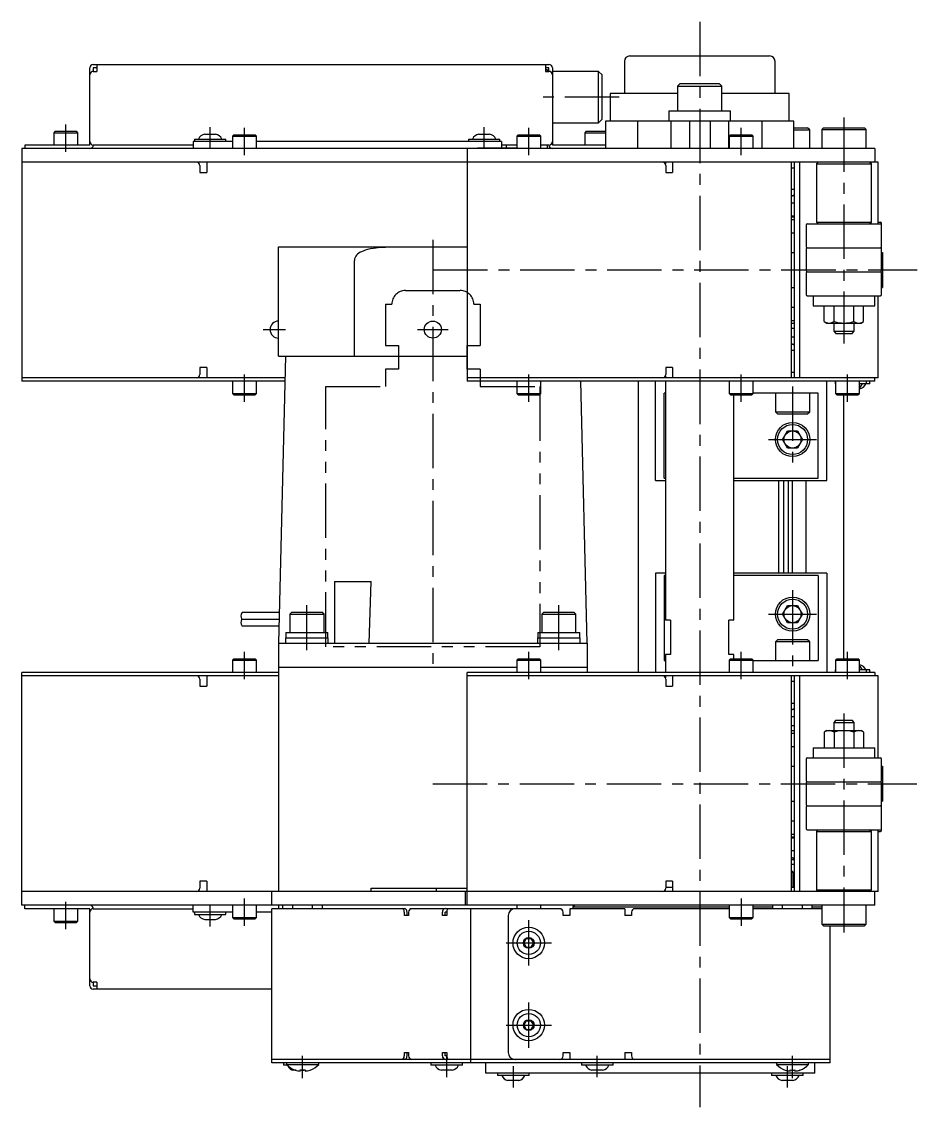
# Model space of a CAD drawing. Extents: x 0 to 4468, y -8 to 816.
# Drawn here: x 0 to 261.4, y 498.5 to 815.5 of the extents above; entities that cross this region are included whole.
import ezdxf

# ---------------------------------------------------------------- set-up
doc = ezdxf.new("R2010")
doc.units = 0
doc.header["$LTSCALE"] = 0.5
doc.linetypes.add('CENTER', pattern=[50.8, 31.75, -6.35, 6.35, -6.35])
doc.linetypes.add('PHANTOM', pattern=[63.5, 31.75, -6.35, 6.35, -6.35, 6.35, -6.35])
for name, color, linetype in [('MSM_CENTER', 1, 'CENTER'), ('MSM_CONTINUOUS', 7, 'CONTINUOUS'), ('MSM_IMAGINARY', 6, 'PHANTOM')]:
    doc.layers.add(name, color=color, linetype=linetype)

msp = doc.modelspace()

# ---------------------------------------------------------------- linework, layer by layer
at = {"layer": 'MSM_CENTER'}
for p, q in [((197.9, 815.51), (197.9, 498.51)), ((174.4, 793.51), (149.9, 793.51)), ((240, 787.51), (240, 721.51)), ((12.9, 777.51), (12.9, 785.51)), ((55, 778.51), (55, 784.71)), ((65, 776.51), (65, 784.51)), ((135, 778.51), (135, 784.71)), ((148, 776.51), (148, 784.51)), ((210, 776.51), (210, 784.51)), ((120, 751.81), (120, 625.01)), ((120.11, 743.01), (261.41, 743.01)), ((70.5, 725.61), (77, 725.61)), ((115.5, 725.61), (124.5, 725.61)), ((65, 704.51), (65, 712.51)), ((148, 704.51), (148, 712.51)), ((210, 704.51), (210, 712.51)), ((241, 704.51), (241, 712.51)), ((225, 709.01), (225, 686.51)), ((218, 693.51), (232, 693.51)), ((225, 649.51), (225, 627.01)), ((83.24, 632.01), (83.24, 645.11)), ((156.77, 632.01), (156.77, 645.11)), ((218, 642.51), (232, 642.51)), ((65, 623.51), (65, 631.51)), ((148, 623.51), (148, 631.51)), ((210, 623.51), (210, 631.51)), ((241, 623.51), (241, 631.51)), ((240, 613.51), (240, 549.51)), ((120, 593.01), (261.3, 593.01)), ((12.9, 550.51), (12.9, 558.51)), ((65, 551.51), (65, 559.51)), ((210, 559.51), (210, 551.51)), ((55, 551.31), (55, 557.51)), ((148, 539.91), (148, 553.11)), ((141.4, 546.51), (154.6, 546.51)), ((148, 515.91), (148, 529.11)), ((141.4, 522.51), (154.6, 522.51)), ((82, 507.03), (82, 513.51)), ((124.06, 507.31), (124.06, 513.51)), ((143.5, 504.31), (143.5, 510.51)), ((168, 507.31), (168, 513.51)), ((223.5, 504.31), (223.5, 510.51)), ((225, 507.03), (225, 513.51))]:
    msp.add_line(p, q, dxfattribs=at)
at = {"layer": 'MSM_CONTINUOUS'}
for p, q in [((177.5, 805.51), (218.3, 805.51)), ((19.9, 779.51), (19.9, 802.01)), ((20.9, 803.01), (153.9, 803.01)), ((21.9, 802.01), (20.9, 802.01)), ((20.9, 802.01), (20.9, 801.01)), ((21.9, 803.01), (21.9, 801.01)), ((152.9, 803.01), (152.9, 801.01)), ((153.9, 802.01), (152.9, 802.01)), ((153.9, 801.01), (153.9, 802.01)), ((154.9, 802.01), (154.9, 779.51)), ((175.9, 803.91), (175.9, 794.51)), ((219.9, 794.51), (219.9, 803.91)), ((20.9, 801.01), (21.9, 801.01)), ((152.9, 801.51), (153.4, 801.51)), ((152.9, 801.01), (153.9, 801.01)), ((153.4, 801.51), (153.4, 801.01)), ((168.4, 801.01), (154.9, 801.01)), ((169.4, 800.01), (168.4, 801.01)), ((168.4, 786.01), (168.4, 801.01)), ((169.4, 787.01), (169.4, 800.01)), ((192.2, 797.51), (191.4, 796.71)), ((191.4, 796.71), (191.4, 789.51)), ((191.4, 796.71), (204.4, 796.71)), ((192.2, 797.51), (203.6, 797.51)), ((204.4, 796.71), (203.6, 797.51)), ((204.4, 789.51), (204.4, 796.71)), ((191.4, 794.51), (171.77, 794.51)), ((171.77, 794.51), (171.77, 786.51)), ((224.03, 794.51), (204.4, 794.51)), ((224.03, 786.51), (224.03, 794.51)), ((188.9, 789.51), (206.9, 789.51)), ((188.9, 789.51), (188.9, 786.51)), ((206.9, 786.51), (206.9, 789.51)), ((168.4, 786.01), (169.4, 787.01)), ((170.4, 786.51), (170.4, 778.51)), ((225.4, 786.51), (170.4, 786.51)), ((179.72, 786.51), (179.72, 778.51)), ((189.5, 786.51), (189.5, 778.51)), ((194.89, 786.51), (194.89, 778.51)), ((197.9, 786.51), (197.9, 778.51)), ((200.91, 786.51), (200.91, 778.51)), ((206.3, 786.51), (206.3, 778.51)), ((216.08, 786.51), (216.08, 778.51)), ((225.4, 778.51), (225.4, 786.51)), ((9.8, 783.51), (9.4, 783.11)), ((9.4, 783.11), (16.4, 783.11)), ((9.4, 783.11), (9.4, 779.51)), ((9.8, 783.51), (16, 783.51)), ((16.4, 783.11), (16, 783.51)), ((16.4, 779.51), (16.4, 783.11)), ((154.9, 786.01), (168.4, 786.01)), ((164.8, 783.51), (164.4, 783.11)), ((164.4, 783.11), (170.4, 783.11)), ((164.4, 783.11), (164.4, 779.51)), ((164.8, 783.51), (170.4, 783.51)), ((225.4, 784.51), (229.4, 784.51)), ((225.4, 783.91), (230, 783.91)), ((230, 783.91), (229.4, 784.51)), ((230, 778.51), (230, 783.91)), ((234, 784.51), (233.5, 784.01)), ((233.5, 784.01), (246.5, 784.01)), ((233.5, 784.01), (233.5, 778.51)), ((234, 784.51), (246, 784.51)), ((246.5, 784.01), (246, 784.51)), ((246.5, 778.51), (246.5, 784.01)), ((61.5, 780.51), (50, 780.51)), ((50, 780.51), (50, 778.51)), ((50.4, 781.21), (59.6, 781.21)), ((50.4, 781.21), (50.4, 780.51)), ((53.43, 782.71), (56.58, 782.71)), ((59.6, 780.51), (59.6, 781.21)), ((61.9, 782.51), (61.5, 782.11)), ((61.5, 782.11), (61.5, 778.51)), ((61.5, 782.11), (68.5, 782.11)), ((61.9, 782.51), (68.1, 782.51)), ((68.5, 782.11), (68.1, 782.51)), ((68.5, 778.51), (68.5, 782.11)), ((140, 780.51), (68.5, 780.51)), ((130.4, 781.21), (139.6, 781.21)), ((130.4, 781.21), (130.4, 780.51)), ((133.43, 782.71), (136.58, 782.71)), ((139.6, 780.51), (139.6, 781.21)), ((140, 780.51), (140, 778.61)), ((144.9, 782.51), (144.5, 782.11)), ((144.5, 782.11), (144.5, 778.51)), ((144.5, 782.11), (151.5, 782.11)), ((144.9, 782.51), (151.1, 782.51)), ((151.5, 782.11), (151.1, 782.51)), ((151.5, 778.51), (151.5, 782.11)), ((206.9, 782.51), (206.5, 782.11)), ((206.5, 782.11), (206.5, 778.51)), ((206.5, 782.11), (213.5, 782.11)), ((206.9, 782.51), (213.1, 782.51)), ((213.5, 782.11), (213.1, 782.51)), ((213.5, 778.51), (213.5, 782.11)), ((0, 778.51), (0, 710.51)), ((249, 778.51), (0, 778.51)), ((0.9, 779.51), (0.9, 778.51)), ((19.9, 779.51), (0.9, 779.51)), ((50, 779.51), (20.9, 779.51)), ((130, 778.51), (130, 710.51)), ((144.5, 778.61), (133, 778.61)), ((133, 778.61), (133, 778.51)), ((144.5, 779.51), (140, 779.51)), ((141.4, 779.51), (141.4, 778.61)), ((153.9, 779.51), (151.5, 779.51)), ((153.4, 779.51), (153.4, 778.51)), ((170.4, 779.51), (154.9, 779.51)), ((249, 778.51), (249, 774.51)), ((250, 774.51), (0, 774.51)), ((52, 773.51), (52, 771.51)), ((54, 774.51), (54, 771.51)), ((187.9, 774.51), (187.9, 773.95)), ((188, 773.51), (188, 771.51)), ((190, 774.51), (190, 771.51)), ((224.62, 774.51), (224.62, 711.51)), ((225.5, 774.51), (225.5, 711.51)), ((227, 774.51), (227, 711.51)), ((232.5, 774.51), (232, 774.01)), ((232, 774.01), (232, 757.01)), ((232, 774.01), (248, 774.01)), ((248, 774.01), (247.5, 774.51)), ((248, 757.01), (248, 774.01)), ((250, 756.51), (250, 774.51)), ((52, 771.51), (54, 771.51)), ((188, 771.51), (190, 771.51)), ((224.62, 772.81), (225.5, 772.81)), ((225.5, 766.51), (224.62, 766.51)), ((224.62, 764.93), (225, 764.71)), ((225, 764.71), (225.5, 765)), ((225.5, 762.51), (224.62, 762.51)), ((224.62, 758.81), (225.5, 758.81)), ((224.62, 758.49), (225.5, 758.49)), ((224.62, 757.79), (225.5, 757.79)), ((229, 756.21), (229, 749.81)), ((229.3, 756.51), (250.7, 756.51)), ((232, 757.01), (232.5, 756.51)), ((232, 757.01), (248, 757.01)), ((247.5, 756.51), (248, 757.01)), ((250, 757.01), (250.7, 757.01)), ((251, 749.81), (251, 756.71)), ((224.62, 753.86), (225.5, 753.86)), ((75, 749.81), (130, 749.81)), ((75, 717.81), (75, 749.81)), ((102.02, 749.3), (104, 749.61)), ((104, 749.61), (108.29, 749.81)), ((224.62, 748.16), (225.5, 748.16)), ((229, 749.21), (229, 742.81)), ((229.3, 749.51), (250.7, 749.51)), ((251, 742.81), (251, 749.71)), ((251, 748.16), (251.3, 748.16)), ((251.3, 748.16), (251.3, 737.86)), ((97.09, 717.81), (97.09, 745.81)), ((229, 742.21), (229, 735.81)), ((229.3, 742.51), (250.7, 742.51)), ((251, 735.81), (251, 742.21)), ((224.62, 737.86), (225.5, 737.86)), ((229.3, 735.51), (250.7, 735.51)), ((231, 735.51), (231, 732.51)), ((249, 732.51), (249, 735.51)), ((250, 711.51), (250, 735.51)), ((251, 737.86), (251.3, 737.86)), ((231, 732.51), (249, 732.51)), ((234.25, 727.95), (234.25, 732.51)), ((237.12, 727.95), (237.12, 732.51)), ((242.88, 727.95), (242.88, 732.51)), ((245.75, 727.95), (245.75, 732.51)), ((224.62, 732.16), (225.5, 732.16)), ((224.62, 728.23), (225.5, 728.23)), ((224.62, 727.53), (225.5, 727.53)), ((224.62, 726.01), (225.5, 726.01)), ((234.25, 727.95), (235, 727.51)), ((235, 727.51), (245, 727.51)), ((237, 727.51), (237, 725.13)), ((243, 725.13), (243, 727.51)), ((245, 727.51), (245.75, 727.95)), ((224.62, 723.51), (225.5, 723.51)), ((237, 725.13), (243, 725.13)), ((237, 725.13), (237.61, 724.51)), ((237.61, 724.51), (242.39, 724.51)), ((242.39, 724.51), (243, 725.13)), ((225, 721.31), (224.62, 721.09)), ((225.5, 721.02), (225, 721.31)), ((77, 717.81), (75, 634.01)), ((75, 717.81), (130, 717.81)), ((225.5, 719.51), (224.62, 719.51)), ((54, 714.51), (52, 714.51)), ((52, 714.51), (52, 712.51)), ((54, 714.51), (54, 711.51)), ((188, 714.51), (188, 712.51)), ((190, 714.51), (188, 714.51)), ((190, 714.51), (190, 711.51)), ((76.85, 711.51), (0, 711.51)), ((76.83, 710.51), (0, 710.51)), ((61.5, 710.51), (61.5, 706.91)), ((68.5, 706.91), (68.5, 710.51)), ((250, 711.51), (130, 711.51)), ((249, 710.51), (130, 710.51)), ((144.5, 710.51), (144.5, 706.91)), ((151.5, 706.91), (151.5, 710.51)), ((165, 634.01), (163.18, 710.51)), ((180, 625.51), (180, 710.51)), ((185, 681.51), (185, 710.51)), ((187.9, 712.08), (187.9, 711.51)), ((187.9, 710.51), (187.9, 640.71)), ((206.5, 710.51), (206.5, 706.91)), ((213.5, 706.91), (213.5, 710.51)), ((224.62, 713.21), (225.5, 713.21)), ((235, 681.51), (235, 710.51)), ((237.4, 710.51), (237.4, 709.81)), ((237.5, 710.51), (237.5, 706.91)), ((244.5, 706.91), (244.5, 710.51)), ((246.6, 709.81), (246.6, 710.51)), ((247.6, 709.81), (247.6, 710.51)), ((249, 710.51), (249, 711.51)), ((61.5, 706.91), (61.9, 706.51)), ((61.5, 706.91), (68.5, 706.91)), ((68.1, 706.51), (68.5, 706.91)), ((144.5, 706.91), (144.9, 706.51)), ((144.5, 706.91), (151.5, 706.91)), ((151.1, 706.51), (151.5, 706.91)), ((187.5, 682.24), (187.5, 707.01)), ((187.9, 707.01), (187.5, 707.01)), ((206.5, 706.91), (206.9, 706.51)), ((206.5, 706.91), (213.5, 706.91)), ((213.1, 706.51), (213.5, 706.91)), ((232.5, 707.01), (213.5, 707.01)), ((220, 707.01), (220, 701.61)), ((230, 701.61), (230, 707.01)), ((232.5, 682.24), (232.5, 707.01)), ((237.4, 709.81), (237.5, 709.81)), ((237.5, 706.91), (237.9, 706.51)), ((237.5, 706.91), (244.5, 706.91)), ((244.1, 706.51), (244.5, 706.91)), ((247.6, 709.81), (244.5, 709.81)), ((244.57, 708.31), (244.5, 708.31)), ((61.9, 706.51), (68.1, 706.51)), ((144.9, 706.51), (151.1, 706.51)), ((206.9, 706.51), (213.1, 706.51)), ((207.9, 640.71), (207.9, 706.51)), ((237.9, 706.51), (244.1, 706.51)), ((240, 629.51), (240, 706.51)), ((220, 701.61), (220.6, 701.01)), ((220, 701.61), (230, 701.61)), ((220.6, 701.01), (229.4, 701.01)), ((229.4, 701.01), (230, 701.61)), ((222.11, 693.51), (223.56, 696.01)), ((223.56, 696.01), (226.44, 696.01)), ((226.44, 696.01), (227.89, 693.51)), ((223.56, 691.01), (222.11, 693.51)), ((227.89, 693.51), (226.44, 691.01)), ((226.44, 691.01), (223.56, 691.01)), ((187.5, 682.24), (187.9, 682.24)), ((207.9, 682.24), (232.5, 682.24)), ((185, 681.51), (187.9, 681.51)), ((207.9, 681.51), (235, 681.51)), ((221, 654.51), (221, 681.51)), ((222.5, 654.51), (222.5, 681.51)), ((223.78, 654.51), (223.78, 681.51)), ((225, 654.51), (225, 681.51)), ((229, 654.51), (229, 681.51)), ((187.9, 654.51), (185, 654.51)), ((185, 654.51), (185, 625.51)), ((187.9, 653.78), (187.5, 653.78)), ((187.5, 653.78), (187.5, 629.01)), ((235, 654.51), (207.9, 654.51)), ((232.5, 653.78), (207.9, 653.78)), ((232.5, 653.78), (232.5, 629.01)), ((235, 654.51), (235, 625.51)), ((91.26, 652.02), (101.99, 652.02)), ((91.26, 652.02), (91.31, 634.01)), ((101.43, 634.01), (101.99, 652.02)), ((222.11, 642.51), (223.56, 645.01)), ((223.56, 645.01), (226.44, 645.01)), ((226.44, 645.01), (227.89, 642.51)), ((64.26, 641.01), (75.17, 641.01)), ((75.22, 642.96), (64.37, 642.96)), ((78.84, 643.11), (78.24, 642.51)), ((78.24, 642.51), (88.24, 642.51)), ((78.24, 642.51), (78.24, 637.11)), ((78.84, 643.11), (87.64, 643.11)), ((88.24, 642.51), (87.64, 643.11)), ((88.24, 637.11), (88.24, 642.51)), ((152.37, 643.11), (151.77, 642.51)), ((151.77, 642.51), (161.77, 642.51)), ((151.77, 642.51), (151.77, 637.11)), ((152.37, 643.11), (161.17, 643.11)), ((161.77, 642.51), (161.17, 643.11)), ((161.77, 637.11), (161.77, 642.51)), ((189.4, 640.71), (187.9, 640.71)), ((189.4, 640.71), (189.4, 630.71)), ((206.4, 630.71), (206.4, 640.71)), ((207.9, 640.71), (206.4, 640.71)), ((223.56, 640.01), (222.11, 642.51)), ((227.89, 642.51), (226.44, 640.01)), ((64.37, 639.06), (75.13, 639.06)), ((226.44, 640.01), (223.56, 640.01)), ((75, 634.01), (75, 627.01)), ((75, 634.01), (165, 634.01)), ((76.99, 635.61), (89.49, 635.61)), ((76.99, 635.61), (76.99, 634.01)), ((77.14, 637.11), (77.14, 635.61)), ((77.14, 637.11), (89.34, 637.11)), ((89.34, 635.61), (89.34, 637.11)), ((89.49, 634.01), (89.49, 635.61)), ((150.52, 635.61), (163.02, 635.61)), ((150.52, 635.61), (150.52, 634.01)), ((150.67, 637.11), (150.67, 635.61)), ((150.67, 637.11), (162.87, 637.11)), ((162.87, 635.61), (162.87, 637.11)), ((163.02, 634.01), (163.02, 635.61)), ((165, 634.01), (165, 627.01)), ((220.6, 635.01), (220, 634.41)), ((220, 634.41), (220, 629.01)), ((230, 634.41), (220, 634.41)), ((229.4, 635.01), (220.6, 635.01)), ((230, 634.41), (229.4, 635.01)), ((230, 629.01), (230, 634.41)), ((61.9, 629.51), (61.5, 629.11)), ((61.5, 629.11), (68.5, 629.11)), ((61.5, 629.11), (61.5, 625.51)), ((61.9, 629.51), (68.1, 629.51)), ((68.5, 629.11), (68.1, 629.51)), ((68.5, 625.51), (68.5, 629.11)), ((144.9, 629.51), (144.5, 629.11)), ((144.5, 629.11), (144.5, 625.51)), ((144.5, 629.11), (151.5, 629.11)), ((144.9, 629.51), (151.1, 629.51)), ((151.5, 629.11), (151.1, 629.51)), ((151.5, 625.51), (151.5, 629.11)), ((187.5, 629.01), (187.9, 629.01)), ((189.4, 630.71), (187.9, 630.71)), ((187.9, 630.71), (187.9, 625.51)), ((207.9, 630.71), (206.4, 630.71)), ((206.9, 629.51), (206.5, 629.11)), ((206.5, 629.11), (206.5, 625.51)), ((206.5, 629.11), (213.5, 629.11)), ((206.9, 629.51), (213.1, 629.51)), ((207.9, 629.51), (207.9, 630.71)), ((213.5, 629.11), (213.1, 629.51)), ((213.5, 625.51), (213.5, 629.11)), ((213.5, 629.01), (232.5, 629.01)), ((237.9, 629.51), (237.5, 629.11)), ((237.5, 629.11), (244.5, 629.11)), ((237.5, 629.11), (237.5, 625.51)), ((237.9, 629.51), (244.1, 629.51)), ((244.5, 629.11), (244.1, 629.51)), ((244.5, 625.51), (244.5, 629.11)), ((244.57, 627.71), (244.5, 627.71)), ((0, 557.51), (0, 625.51)), ((75, 625.51), (0, 625.51)), ((75, 624.51), (0, 624.51)), ((54, 624.51), (54, 621.51)), ((75, 627.01), (144.5, 627.01)), ((75, 627.01), (75, 561.51)), ((130, 557.51), (130, 625.51)), ((249, 625.51), (130, 625.51)), ((250, 624.51), (130, 624.51)), ((151.5, 627.01), (165, 627.01)), ((165, 627.01), (165, 625.51)), ((187.9, 624.51), (187.9, 623.95)), ((190, 624.51), (190, 621.51)), ((224.62, 624.51), (224.62, 561.51)), ((225.5, 624.51), (225.5, 561.51)), ((227, 624.51), (227, 561.51)), ((237.4, 626.21), (237.4, 625.51)), ((237.4, 626.21), (237.5, 626.21)), ((247.6, 626.21), (244.5, 626.21)), ((246.6, 625.51), (246.6, 626.21)), ((247.6, 625.51), (247.6, 626.21)), ((249, 625.51), (249, 624.51)), ((250, 600.51), (250, 624.51)), ((52, 623.51), (52, 621.51)), ((52, 621.51), (54, 621.51)), ((188, 623.51), (188, 621.51)), ((188, 621.51), (190, 621.51)), ((225.5, 622.81), (224.62, 622.81)), ((224.62, 616.51), (225.5, 616.51)), ((225, 614.71), (225.5, 615)), ((224.62, 614.93), (225, 614.71)), ((225.5, 612.51), (224.62, 612.51)), ((224.62, 610.01), (225.5, 610.01)), ((237.61, 611.51), (237, 610.9)), ((237, 610.9), (237, 608.51)), ((237, 610.9), (243, 610.9)), ((237.61, 611.51), (242.39, 611.51)), ((243, 610.9), (242.39, 611.51)), ((243, 608.51), (243, 610.9)), ((224.62, 608.49), (225.5, 608.49)), ((224.62, 607.79), (225.5, 607.79)), ((235, 608.51), (234.25, 608.08)), ((234.25, 608.08), (234.25, 603.51)), ((235, 608.51), (245, 608.51)), ((237.12, 608.08), (237.12, 603.51)), ((242.88, 608.08), (242.88, 603.51)), ((245.75, 608.08), (245, 608.51)), ((245.75, 608.08), (245.75, 603.51)), ((224.62, 603.86), (225.5, 603.86)), ((231, 603.51), (249, 603.51)), ((231, 603.51), (231, 600.51)), ((249, 600.51), (249, 603.51)), ((229, 600.21), (229, 593.81)), ((229.3, 600.51), (250.7, 600.51)), ((251, 593.81), (251, 600.21)), ((224.62, 598.16), (225.5, 598.16)), ((251, 598.16), (251.3, 598.16)), ((251.3, 598.16), (251.3, 587.86)), ((229, 593.21), (229, 586.81)), ((229.3, 593.51), (250.7, 593.51)), ((251, 586.31), (251, 593.21)), ((224.62, 587.86), (225.5, 587.86)), ((229.3, 586.51), (250.7, 586.51)), ((251, 587.86), (251.3, 587.86)), ((229, 586.21), (229, 579.81)), ((251, 579.31), (251, 586.21)), ((224.62, 582.16), (225.5, 582.16)), ((224.62, 578.23), (225.5, 578.23)), ((224.62, 577.53), (225.5, 577.53)), ((224.62, 577.21), (225.5, 577.21)), ((229.3, 579.51), (250.7, 579.51)), ((232.5, 579.51), (232, 579.01)), ((232, 579.01), (232, 562.01)), ((232, 579.01), (248, 579.01)), ((248, 579.01), (247.5, 579.51)), ((248, 562.01), (248, 579.01)), ((250, 561.51), (250, 579.51)), ((250, 579.01), (250.7, 579.01)), ((224.62, 573.51), (225.5, 573.51)), ((225, 571.31), (224.62, 571.09)), ((224.62, 570.9), (225.5, 570.9)), ((225.5, 571.02), (225, 571.31)), ((224.62, 569.51), (225.5, 569.51)), ((224.62, 567.71), (224.63, 567.71)), ((225.13, 567.21), (224.63, 567.71)), ((54, 564.51), (52, 564.51)), ((52, 564.51), (52, 562.51)), ((54, 564.51), (54, 561.51)), ((190, 564.51), (188, 564.51)), ((188, 564.51), (188, 562.51)), ((190, 564.51), (190, 561.51)), ((224.62, 567.21), (225.13, 567.21)), ((225.13, 562.71), (225.13, 567.21)), ((250, 561.51), (0, 561.51)), ((73, 557.51), (73, 561.51)), ((102, 562.51), (130, 562.51)), ((102, 561.51), (102, 562.51)), ((121, 562.51), (121, 561.51)), ((129.5, 557.51), (129.5, 561.51)), ((190, 562.71), (188, 562.71)), ((225.5, 562.71), (224.62, 562.71)), ((225.5, 563.21), (225.13, 563.21)), ((232, 562.01), (232.5, 561.51)), ((232, 562.01), (248, 562.01)), ((247.5, 561.51), (248, 562.01)), ((249, 557.51), (249, 561.51)), ((249, 557.51), (0, 557.51)), ((0.9, 556.51), (0.9, 557.51)), ((19.9, 556.51), (0.9, 556.51)), ((9.4, 556.51), (9.4, 552.91)), ((16.4, 552.91), (16.4, 556.51)), ((19.9, 534.01), (19.9, 556.51)), ((20.9, 556.51), (50, 556.51)), ((50, 555.51), (50, 557.51)), ((61.5, 555.51), (50, 555.51)), ((50.4, 555.51), (50.4, 554.81)), ((50.4, 554.81), (59.6, 554.81)), ((59.6, 554.81), (59.6, 555.51)), ((61.5, 557.51), (61.5, 553.91)), ((68.5, 553.91), (68.5, 557.51)), ((73, 555.51), (68.5, 555.51)), ((73, 511.51), (73, 556.51)), ((111.85, 556.51), (73, 556.51)), ((75.02, 556.51), (75.02, 557.51)), ((76.23, 556.51), (76.23, 557.51)), ((79.11, 556.51), (79.11, 557.51)), ((84.89, 556.51), (84.89, 557.51)), ((87.77, 556.51), (87.77, 557.51)), ((111.69, 554.51), (111.69, 555.51)), ((112.47, 554.51), (112.47, 555.51)), ((112.92, 555.51), (112.92, 554.51)), ((157, 556.51), (113.71, 556.51)), ((122.81, 554.51), (122.81, 555.51)), ((123.6, 554.51), (123.6, 555.51)), ((124.05, 555.51), (123.6, 555.51)), ((124.05, 555.51), (124.05, 554.51)), ((131, 556.51), (131, 511.51)), ((144.5, 557.51), (144.5, 556.51)), ((151.5, 556.51), (151.5, 557.51)), ((158, 554.51), (158, 555.51)), ((160, 556.51), (160, 554.51)), ((176, 556.51), (160, 556.51)), ((161.4, 557.51), (160.9, 557.01)), ((160.9, 557.01), (206.5, 557.01)), ((160.9, 557.01), (160.9, 556.51)), ((176, 556.51), (176, 554.51)), ((178, 555.51), (178, 554.51)), ((206.5, 556.51), (179, 556.51)), ((206.5, 557.51), (206.5, 553.91)), ((213.5, 553.91), (213.5, 557.51)), ((213.5, 557.01), (219.23, 557.01)), ((233.5, 556.51), (213.5, 556.51)), ((219.23, 556.51), (219.23, 557.51)), ((222.11, 556.51), (222.11, 557.51)), ((227.89, 556.51), (227.89, 557.51)), ((230.77, 556.51), (230.77, 557.51)), ((230.77, 557.01), (233.5, 557.01)), ((233.5, 557.51), (233.5, 552.01)), ((246.5, 552.01), (246.5, 557.51)), ((9.4, 552.91), (16.4, 552.91)), ((9.4, 552.91), (9.8, 552.51)), ((9.8, 552.51), (16, 552.51)), ((16, 552.51), (16.4, 552.91)), ((53.43, 553.31), (56.58, 553.31)), ((61.5, 553.91), (61.9, 553.51)), ((61.5, 553.91), (68.5, 553.91)), ((61.9, 553.51), (68.1, 553.51)), ((68.1, 553.51), (68.5, 553.91)), ((112.92, 554.51), (111.69, 554.51)), ((124.05, 554.51), (122.81, 554.51)), ((142, 554.51), (142, 514.51)), ((160, 554.51), (158, 554.51)), ((178, 554.51), (176, 554.51)), ((206.5, 553.91), (206.9, 553.51)), ((206.5, 553.91), (213.5, 553.91)), ((206.9, 553.51), (213.1, 553.51)), ((213.1, 553.51), (213.5, 553.91)), ((233.5, 552.01), (246.5, 552.01)), ((233.5, 552.01), (234, 551.51)), ((246, 551.51), (246.5, 552.01)), ((234, 551.51), (246, 551.51)), ((236, 511.51), (236, 551.51)), ((147.28, 547.76), (146.56, 546.51)), ((146.56, 546.51), (147.28, 545.26)), ((147.28, 547.76), (148.72, 547.76)), ((147.28, 545.26), (148.72, 545.26)), ((149.44, 546.51), (148.72, 547.76)), ((148.72, 545.26), (149.44, 546.51)), ((20.9, 535.01), (20.9, 534.01)), ((21.9, 535.01), (20.9, 535.01)), ((20.9, 534.01), (21.9, 534.01)), ((73, 533.01), (20.9, 533.01)), ((21.9, 535.01), (21.9, 533.01)), ((147.28, 523.76), (146.56, 522.51)), ((147.28, 523.76), (148.72, 523.76)), ((149.44, 522.51), (148.72, 523.76)), ((146.56, 522.51), (147.28, 521.26)), ((147.28, 521.26), (148.72, 521.26)), ((148.72, 521.26), (149.44, 522.51)), ((111.69, 513.51), (111.69, 514.51)), ((111.69, 514.51), (112.92, 514.51)), ((112.47, 513.51), (112.47, 514.51)), ((112.92, 514.51), (112.92, 513.51)), ((122.81, 513.51), (122.81, 514.51)), ((122.81, 514.51), (124.05, 514.51)), ((123.6, 513.51), (123.6, 514.51)), ((124.05, 514.51), (124.05, 513.51)), ((158, 513.51), (158, 514.51)), ((158, 514.51), (160, 514.51)), ((160, 514.51), (160, 512.51)), ((176, 514.51), (176, 512.51)), ((176, 514.51), (178, 514.51)), ((178, 514.51), (178, 513.51)), ((236, 512.51), (73, 512.51)), ((236, 511.51), (73, 511.51)), ((76.4, 511.51), (76.4, 510.81)), ((77.51, 510.81), (76.4, 510.81)), ((77.3, 511.51), (77.3, 511.02)), ((77.3, 511.02), (86.7, 511.02)), ((86.7, 511.02), (86.7, 511.51)), ((119.46, 511.51), (119.46, 510.81)), ((128.66, 510.81), (119.46, 510.81)), ((124.05, 513.51), (123.6, 513.51)), ((128.66, 510.81), (128.66, 511.51)), ((135.5, 508.51), (135.5, 511.51)), ((163.4, 511.51), (163.4, 510.81)), ((172.6, 510.81), (163.4, 510.81)), ((172.6, 510.81), (172.6, 511.51)), ((220.3, 511.51), (220.3, 511.02)), ((220.3, 511.02), (229.7, 511.02)), ((229.7, 511.02), (229.7, 511.51)), ((231.5, 508.51), (231.5, 511.51)), ((80.12, 509.31), (79.43, 509.31)), ((79.85, 509.4), (79.85, 509.38)), ((81.3, 509.07), (81.3, 509.42)), ((82.7, 509.31), (81.3, 509.31)), ((82.7, 509.42), (82.7, 509.07)), ((84.15, 509.4), (84.15, 509.38)), ((125.63, 509.31), (122.49, 509.31)), ((231.5, 508.51), (135.5, 508.51)), ((138.9, 508.51), (138.9, 507.81)), ((148.1, 507.81), (138.9, 507.81)), ((148.1, 507.81), (148.1, 508.51)), ((169.57, 509.31), (166.43, 509.31)), ((218.9, 508.51), (218.9, 507.81)), ((228.1, 507.81), (218.9, 507.81)), ((222.85, 509.38), (222.85, 509.4)), ((224.3, 509.07), (224.3, 509.42)), ((225.7, 509.42), (225.7, 509.07)), ((227.15, 509.38), (227.15, 509.4)), ((228.1, 507.81), (228.1, 508.51)), ((145.07, 506.31), (141.93, 506.31)), ((225.07, 506.31), (221.93, 506.31))]:
    msp.add_line(p, q, dxfattribs=at)
for centre, radius in [((120, 725.61), 2.5), ((225, 693.51), 5), ((225, 693.51), 4.4), ((225, 693.51), 2.5), ((225, 642.51), 5), ((225, 642.51), 4.4), ((225, 642.51), 2.5), ((148, 546.51), 4.6), ((148, 546.51), 3.4), ((148, 546.51), 1.57), ((148, 522.51), 4.6), ((148, 522.51), 3.4), ((148, 522.51), 1.57)]:
    msp.add_circle(centre, radius, dxfattribs=at)
for centre, radius, start, end in [((177.5, 803.91), 1.6, 90, 180), ((218.3, 803.91), 1.6, 0, 90), ((20.9, 802.01), 1, 90, 180), ((153.9, 802.01), 1, 0, 90), ((20.9, 800.01), 1, 90, 180), ((153.9, 800.01), 1, 0, 90), ((20.9, 780.51), 1, 180, 270), ((53.91, 780.26), 2.5, 101.2228, 157.6119), ((56.09, 780.26), 2.5, 22.3881, 78.7772), ((133.91, 780.26), 2.5, 101.2228, 157.6119), ((136.09, 780.26), 2.5, 22.3881, 78.7772), ((153.9, 780.51), 1, 270, 0), ((19.9, 779.51), 1, 270, 0), ((154.9, 779.51), 1, 180, 270), ((51, 773.51), 1, 0, 90), ((187, 773.51), 1, 0, 90), ((229.3, 756.21), 0.3, 90, 180), ((250.7, 756.71), 0.3, 0, 90), ((250.7, 756.21), 0.3, 0, 90), ((100.19, 745.39), 3.13, 109.3746, 172.243), ((105.74, 733.33), 16.4, 103.1339, 113.7119), ((229.3, 749.81), 0.3, 180, 270.0001), ((229.3, 749.21), 0.3, 90, 180), ((250.7, 749.81), 0.3, 270, 0), ((250.7, 749.21), 0.3, 0, 90), ((250.7, 749.71), 0.3, 0, 9.5941), ((229.3, 742.81), 0.3, 180, 270.0001), ((229.3, 742.21), 0.3, 90, 180), ((250.7, 742.81), 0.3, 270, 0), ((250.7, 742.21), 0.3, 0, 90), ((229.3, 735.81), 0.3, 180, 270), ((250.7, 735.81), 0.3, 270, 0), ((75, 725.61), 2.5, 90, 270), ((235.69, 730.11), 2.6, 243.5424, 303.5424), ((240, 737.27), 9.76, 252.8618, 287.1382), ((244.31, 730.11), 2.6, 236.4576, 296.4576), ((51, 712.51), 1, 270, 0), ((187, 712.51), 1, 270, 0), ((243.09, 710.76), 2.5, 304.3763, 337.6119), ((244.09, 710.76), 2.5, 281.2228, 337.6119), ((66.08, 641.95), 2.08, 154.3752, 204.1045), ((66.08, 640.07), 2.08, 155.8955, 205.6248), ((64.54, 641.32), 0.418, 211.0033, 227.5449), ((64.54, 640.7), 0.418, 132.4551, 148.9967), ((64.4, 642.74), 0.227, 96.1815, 149.0757), ((64.4, 639.29), 0.227, 210.9243, 263.8185), ((244.09, 625.26), 2.5, 22.3881, 78.7772), ((51, 623.51), 1, 0, 90), ((187, 623.51), 1, 0, 90), ((243.09, 625.26), 2.5, 22.3881, 55.6237), ((235.69, 605.91), 2.6, 56.4576, 116.4576), ((240, 598.75), 9.76, 72.8618, 107.1382), ((244.31, 605.91), 2.6, 63.5424, 123.5424), ((229.3, 600.21), 0.3, 90, 180), ((250.7, 600.21), 0.3, 0, 90), ((229.3, 593.81), 0.3, 180, 270.0001), ((229.3, 593.21), 0.3, 90, 180), ((250.7, 593.81), 0.3, 270, 0), ((250.7, 593.21), 0.3, 0, 90), ((229.3, 586.81), 0.3, 180, 270.0001), ((229.3, 586.21), 0.3, 90, 180), ((250.7, 586.81), 0.3, 270, 0), ((250.7, 586.21), 0.3, 0, 90), ((250.7, 586.31), 0.3, 350.4059, 0), ((229.3, 579.81), 0.3, 180, 270), ((250.7, 579.81), 0.3, 270, 0), ((250.7, 579.31), 0.3, 270, 0), ((51, 562.51), 1, 270, 0), ((187, 562.51), 1, 270, 0), ((19.9, 556.51), 1, 0, 90), ((20.9, 555.51), 1, 90, 180), ((53.91, 555.76), 2.5, 202.3881, 258.7772), ((56.09, 555.76), 2.5, 281.2228, 337.6119), ((111.04, 556.02), 0.494, 35.9805, 86.9474), ((110.63, 555.67), 1.03, 15.2672, 38.2562), ((110.15, 555.52), 1.53, 359.8168, 16.1561), ((111.83, 556.02), 0.494, 35.9805, 86.9474), ((111.42, 555.67), 1.03, 15.2672, 38.2562), ((110.94, 555.52), 1.53, 359.8168, 16.1561), ((114.08, 555.53), 1.16, 143.6698, 180.7337), ((113.73, 555.8), 0.711, 91.5526, 144.6848), ((124.07, 555.51), 1.25, 166.3858, 180.0436), ((123.88, 555.57), 1.06, 141.202, 167.0315), ((123.62, 555.81), 0.707, 91.4808, 142.7412), ((125.58, 555.52), 1.53, 163.8278, 180.1838), ((125.05, 555.7), 0.97, 143.5713, 165.3872), ((124.7, 556), 0.512, 93.6727, 147.6301), ((144, 554.51), 2, 90, 180), ((157, 555.51), 1, 0, 90), ((179, 555.51), 1, 90, 180), ((20.9, 536.01), 1, 180, 270), ((20.9, 534.01), 1, 180, 270), ((144, 514.51), 2, 180, 270), ((82, 515.51), 6.5, 223.691, 250.6846), ((79.91, 511.76), 2.5, 205.9648, 258.7772), ((82, 515.51), 6.5, 289.3233, 316.309), ((110.7, 513.32), 0.952, 301.4806, 345.1849), ((110.15, 513.51), 1.53, 343.8439, 0.1832), ((111.83, 513.01), 0.494, 273.0526, 324.0195), ((111.42, 513.35), 1.03, 321.7438, 344.7328), ((110.94, 513.51), 1.53, 343.8439, 0.1832), ((114.08, 513.5), 1.16, 179.2663, 216.3302), ((113.73, 513.22), 0.711, 215.3152, 268.4474), ((122.97, 511.76), 2.5, 202.3881, 258.7772), ((124, 513.5), 1.19, 179.5643, 210.1091), ((123.63, 513.26), 0.746, 208.0524, 267.4537), ((125.53, 513.5), 1.48, 179.5873, 201.0045), ((124.95, 513.27), 0.857, 200.0941, 241.5865), ((125.15, 511.76), 2.5, 281.2228, 337.6119), ((157, 513.51), 1, 270, 0), ((166.91, 511.76), 2.5, 202.3881, 258.7772), ((169.09, 511.76), 2.5, 281.2228, 337.6119), ((179, 513.51), 1, 180, 270), ((225, 515.51), 6.5, 223.691, 250.6846), ((225, 515.51), 6.5, 289.3154, 316.309), ((82, 515.51), 6.48, 250.615, 263.7962), ((82, 515.51), 6.13, 263.4474, 276.5526), ((82, 515.51), 6.48, 276.2038, 289.385), ((142.41, 508.76), 2.5, 202.3881, 258.7772), ((144.59, 508.76), 2.5, 281.2228, 337.6119), ((222.41, 508.76), 2.5, 202.3881, 258.7772), ((225, 515.51), 6.48, 250.615, 263.7962), ((225, 515.51), 6.13, 263.4474, 276.5526), ((224.59, 508.76), 2.5, 281.2228, 337.6119), ((224.87, 516.07), 7.04, 276.7366, 288.8522)]:
    msp.add_arc(centre, radius, start, end, dxfattribs=at)
at = {"layer": 'MSM_IMAGINARY'}
for p, q in [((112, 737.01), (128, 737.01)), ((106.15, 733.01), (106.15, 721.01)), ((106.15, 733.01), (108, 733.01)), ((132, 733.01), (133.86, 733.01)), ((133.86, 733.01), (133.86, 721.01)), ((106.15, 721.01), (110, 721.01)), ((110, 721.01), (110, 714.01)), ((130, 714.01), (130, 721.01)), ((130, 721.01), (133.86, 721.01)), ((106.15, 714.01), (106.15, 709.01)), ((110, 714.01), (106.15, 714.01)), ((133.86, 714.01), (130, 714.01)), ((133.86, 714.01), (133.86, 709.01)), ((88.75, 633.01), (88.75, 709.01)), ((88.75, 709.01), (106.15, 709.01)), ((133.86, 709.01), (151.25, 709.01)), ((151.25, 709.01), (151.25, 633.01)), ((151.25, 633.01), (88.75, 633.01))]:
    msp.add_line(p, q, dxfattribs=at)
for centre, start, end in [((112, 733.01), 90, 180), ((128, 733.01), 0, 90)]:
    msp.add_arc(centre, 4, start, end, dxfattribs=at)

doc.saveas('drawing.dxf')
